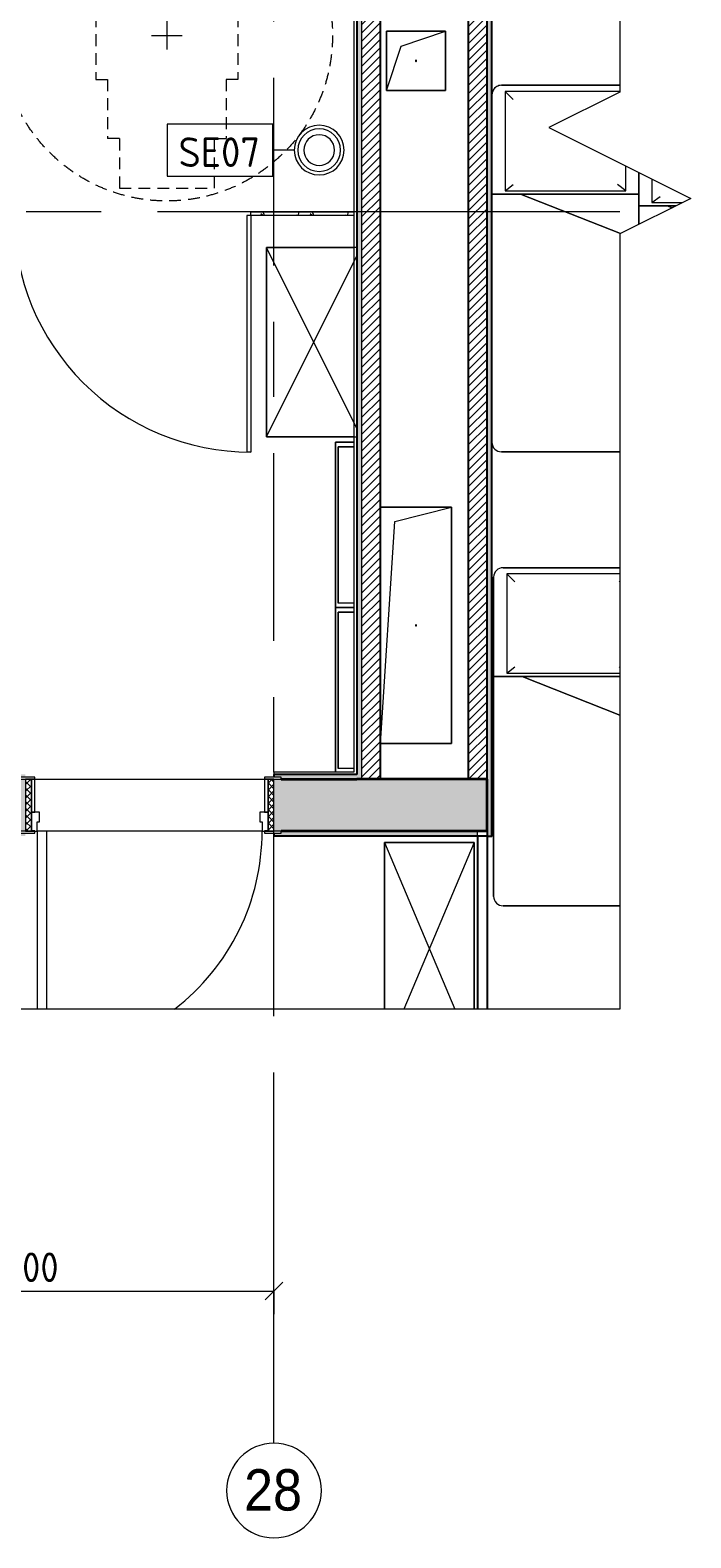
# Model space of a CAD drawing. Header units: millimetres. Extents: x 39815 to 261742, y -8553 to 29000.
# Drawn here: x 89496 to 92287, y 2191 to 8567 of the extents above; entities that cross this region are included whole.
import ezdxf

# ---------------------------------------------------------------- set-up
doc = ezdxf.new("R2010")
doc.units = ezdxf.units.MM
doc.linetypes.add('200_ШТРИХ__ш1_п0_6_', pattern=[80, 50, -30])
doc.linetypes.add('Осевая', pattern=[1587.5, 317.5, -238.125, 793.75, -238.125])
for name, color, linetype, lineweight in [('A-ANNO-DIMS', 7, 'Continuous', 9), ('A-ANNO-DIMS-50', 7, 'Continuous', 9), ('A-DETL-GENF', 7, 'Continuous', 9), ('A-DOOR', 7, 'Continuous', 9), ('A-DOOR-1', 7, 'Continuous', 15), ('A-DOOR-FRAM', 7, 'Continuous', 15), ('A-DOOR-FRAM-1', 7, 'Continuous', 9), ('A-GENM', 7, 'Continuous', 9), ('A-WALL-2', 7, 'Continuous', 9), ('I-FURN', 7, 'Continuous', 9), ('I-FURN-1', 7, '200_ШТРИХ__ш1_п0_6_', 15), ('I-FURN-2', 7, '200_ШТРИХ__ш1_п0_6_', 9), ('I-WALL', 7, 'Continuous', 9), ('P-SANR-FIXT-IDEN', 7, 'Continuous', 9), ('Оси', 7, 'Continuous', 9), ('Оси-1', 7, 'Continuous', 20), ('Оси-2', 7, 'Осевая', 9)]:
    doc.layers.add(name, color=color, linetype=linetype, lineweight=lineweight)
for name, color, linetype, lineweight, true_color in [('A-WALL-1', 7, 'Continuous', 25, 0x3c3c3c), ('A-WALL-3', 7, 'Continuous', 35, 0x3c3c3c), ('A-WALL-FNSH-1', 7, 'Continuous', 15, 0x3c3c3c), ('P-SANR-FIXT-1', 7, 'Continuous', 15, 0x4994b4)]:
    doc.layers.add(name, color=color, linetype=linetype, lineweight=lineweight, true_color=true_color)
doc.styles.add('Arial', font='arial.ttf', dxfattribs={"width": 0.9, "height": 175})
doc.styles.add('GOST Common', font='GOST_Common.ttf', dxfattribs={"height": 125})
doc.styles.add('ISOCPEUR', font='isocpeur.ttf', dxfattribs={"width": 0.9, "height": 125})
doc.dimstyles.new('ISO-2_5_0_9К_БОЛЬШОЙ', dxfattribs={"dimscale": 304.8, "dimtxt": 124.497647, "dimasz": 0.246063, "dimexe": 0.19685, "dimexo": 0.492126, "dimgap": 0, "dimtad": 1, "dimdec": 0, "dimrnd": 10, "dimzin": 0, "dimdsep": 46, "dimtxsty": 'ISOCPEUR', "dimblk1": 'OBLIQUE', "dimblk2": 'OBLIQUE', "dimsah": 1, "dimcen": 0.09, "dimdle": 0.19685, "dimazin": 0, "dimtfac": 1, "dimtdec": 4, "dimtix": 1, "dimtmove": 0, "dimatfit": 3, "dimfxl": 1, "dimtvp": 1, "dimtolj": 1, "dimtzin": 0, "dimarcsym": 2})
pattern_1 = [(45, (-10183.68, 0), (-17.6776695, 17.6776695), [])]
pattern_2 = [(0, (-10183.68, 0), (60.96, 15.24), [5.029, -40.691, 5.029, -40.691, -243.84]), (0, (-10183.68, 0), (60.96, 15.24), [-91.44, 5.029, -86.411, 5.029, -40.691, -106.68]), (0, (-10183.68, 0), (60.96, 15.24), [-228.6, 5.029, -25.451, 5.029, -71.171]), (120, (-10160.82, 7.62), (-43.6782272, 45.1729086), [5.029, -40.691, 5.029, -40.691, -243.84]), (120, (-10160.82, 7.62), (-43.6782272, 45.1729086), [-91.44, 5.029, -86.411, 5.029, -40.691, -106.68]), (120, (-10160.82, 7.62), (-43.6782272, 45.1729086), [-228.6, 5.029, -25.451, 5.029, -71.171]), (240, (-10153.2, 38.1), (-17.2817728, -60.4129086), [5.029, -40.691, 5.029, -40.691, -243.84]), (240, (-10153.2, 38.1), (-17.2817728, -60.4129086), [-91.44, 5.029, -86.411, 5.029, -40.691, -106.68]), (240, (-10153.2, 38.1), (-17.2817728, -60.4129086), [-228.6, 5.029, -25.451, 5.029, -71.171])]
pattern_3 = [(288.435, (100567.355, 7791), (208.250902, -416.49961), [79.025, -579.519]), (319.399, (100592.345, 7716.03), (1249.5049425, -1041.2430683), [38.399, -1881.571]), (316.848, (100413.25, 7691.04), (3123.769422, -2915.4788923), [91.346, -4475.934]), (289.983, (100479.89, 7628.565), (624.746965, -1666.001328), [48.75, -2388.754]), (270, (100496.55, 7791), (208.25, -208.25), [41.65, -166.6]), (298.443, (100496.55, 7749.35), (-1457.75313005, 2707.24838793), [113.682, -5570.435]), (264.289, (100550.695, 7649.39), (208.2636477, 1874.2483835), [41.858, -2051.029]), (309.806, (100546.53, 7607.74), (-833.007541, 1041.2439595), [32.53, -1593.955])]

# ---------------------------------------------------------------- blocks, each defined once
blk = doc.blocks.new('110_Дверь_СКБ_1Ст_Внутренняя1 - Д-7а_л__950x2100h_Туалет-32220591-Фрагмент 2_10')
at = {"layer": 'A-DOOR'}
h = blk.add_hatch(dxfattribs=at)
h.set_pattern_fill('FP_15', color=256, style=0, pattern_type=2)
h.set_pattern_definition([(135, (1776.41, 174.685), (-14.14214, -14.14214), []), (225, (1776.41, 174.685), (14.14214, -14.14214), [])])
h.paths.add_polyline_path([(537.5, 110), (512.5, 110), (512.5, -110), (537.5, -110)])
at = {"layer": 'A-DOOR-FRAM-1'}
h = blk.add_hatch(dxfattribs=at)
h.set_pattern_fill('FP_16', color=256, style=0, pattern_type=2)
h.set_pattern_definition([(45, (-346.384, 174.685), (-14.1421, 14.1421), []), (135, (-346.384, 174.685), (-14.1421, -14.1421), [])])
h.paths.add_polyline_path([(-487.5, 110), (-512.5, 110), (-512.5, -110), (-487.5, -110)])
at = {"layer": 'A-DOOR'}
blk.add_arc((487.5, 110), 950, 127.6354, 180, dxfattribs=at)
at = {"layer": 'A-DOOR-1'}
for p, q in [((447.5, 862.2), (447.5, 110)), ((487.5, 110), (487.5, 862.2)), ((447.5, 110), (487.5, 110))]:
    blk.add_line(p, q, dxfattribs=at)
at = {"layer": 'A-DOOR-FRAM'}
for p, q in [((-472.5, 118), (-542.5, 118)), ((-542.5, 118), (-542.5, 110)), ((-542.5, 110), (-472.5, 110)), ((-487.5, 110), (-512.5, 110)), ((-512.5, 110), (-512.5, -110)), ((-462.5, 110), (-487.5, 110)), ((-487.5, 110), (-487.5, 30)), ((-487.5, -110), (-487.5, 110)), ((-472.5, 110), (-487.5, 110)), ((-487.5, 110), (-487.5, 109)), ((-487.5, 109), (-472.5, 109)), ((-472.5, 110), (-472.5, 118)), ((-472.5, 109), (-472.5, 110)), ((-462.5, 70), (-462.5, 110)), ((-452.5, 70), (-462.5, 70)), ((-452.5, 30), (-452.5, 70)), ((487.5, 70), (477.5, 70)), ((477.5, 70), (477.5, 30)), ((487.5, 110), (487.5, 70)), ((512.5, 110), (487.5, 110)), ((567.5, 118), (497.5, 118)), ((497.5, 118), (497.5, 110)), ((512.5, 110), (497.5, 110)), ((497.5, 110), (497.5, 109)), ((497.5, 110), (567.5, 110)), ((497.5, 109), (512.5, 109)), ((512.5, 30), (512.5, 110)), ((537.5, 110), (512.5, 110)), ((512.5, 110), (512.5, -110)), ((512.5, 109), (512.5, 110)), ((537.5, -110), (537.5, 110)), ((567.5, 110), (567.5, 118)), ((-487.5, 30), (-452.5, 30)), ((-472.5, 30), (-487.5, 30)), ((-487.5, 30), (-487.5, -110)), ((-472.5, -110), (-472.5, 30)), ((477.5, 30), (512.5, 30)), ((512.5, 30), (497.5, 30)), ((497.5, 30), (497.5, -110)), ((512.5, -110), (512.5, 30)), ((-472.5, -110), (-542.5, -110)), ((-542.5, -110), (-542.5, -118)), ((-542.5, -118), (-472.5, -118)), ((-512.5, -110), (-487.5, -110)), ((-487.5, -110), (-472.5, -110)), ((-472.5, -118), (-472.5, -110)), ((497.5, -110), (512.5, -110)), ((567.5, -110), (497.5, -110)), ((497.5, -110), (497.5, -118)), ((497.5, -118), (567.5, -118)), ((512.5, -110), (537.5, -110)), ((567.5, -118), (567.5, -110))]:
    blk.add_line(p, q, dxfattribs=at)
blk = doc.blocks.new('FRT_2D_Символ _разворот МГН_1 - D1_4_Символ доступности разворота МГН _360__-18618045-Фрагмент 2_10')
at = {"layer": 'I-FURN'}
for p, q in [((-65, 0), (65, 0)), ((0, 60.4), (0, -59.6))]:
    blk.add_line(p, q, dxfattribs=at)
at = {"layer": 'I-FURN-1'}
for p, q in [((-300, 325.4), (-300, -185.8)), ((-300, 325.4), (-200, 325.4)), ((-200, 195.4), (-200, 325.4)), ((200, 325.4), (300, 325.4)), ((200, 195.4), (200, 325.4)), ((300, 325.4), (300, -185.8)), ((-200, 195.4), (200, 195.4)), ((-300, -185.8), (-250, -185.8)), ((-250, -185.8), (-250, -435.8)), ((300, -185.8), (250, -185.8)), ((250, -185.8), (250, -435.8)), ((-200, -435.8), (-250, -435.8)), ((-200, -435.8), (-200, -645.8)), ((200, -435.8), (250, -435.8)), ((200, -435.8), (200, -645.8)), ((-200, -645.8), (200, -645.8))]:
    blk.add_line(p, q, dxfattribs=at)
at = {"layer": 'I-FURN-2'}
blk.add_circle((0, 0), 700, dxfattribs=at)
blk = doc.blocks.new('GM_Отверстие прямоугольное _в плите_ - Отверстие-21605184-Фрагмент 2_10')
at = {"layer": 'A-GENM'}
for p, q in [((-125, -125), (-125, 125)), ((-125, 125), (125, 125)), ((125, 125), (-125, 125)), ((-125, 125), (-125, -125)), ((-62.5, 62.5), (125, 125)), ((125, 125), (125, -125)), ((125, -125), (125, 125)), ((-125, -125), (-62.5, 62.5)), ((125, -125), (-125, -125)), ((-125, -125), (125, -125))]:
    blk.add_line(p, q, dxfattribs=at)
for start, end in [(45, 180), (180, 315), (360, 44.99615), (315.00385, 360)]:
    blk.add_arc((0, 0), 2.5, start, end, dxfattribs=at)
blk = doc.blocks.new('GM_Отверстие прямоугольное _в плите_ - Отверстие-21606323-Фрагмент 2_10')
at = {"layer": 'A-GENM'}
for p, q in [((-150, 500), (150, 500)), ((150, 500), (-150, 500)), ((-90, 440), (150, 500)), ((150, 500), (150, -500)), ((150, -500), (150, 500)), ((-150, -500), (-90, 440)), ((150, -500), (-150, -500)), ((-150, -500), (150, -500))]:
    blk.add_line(p, q, dxfattribs=at)
for start, end in [(45, 180), (180, 315), (360, 44.99615), (315.00385, 360)]:
    blk.add_arc((0, 0), 2.5, start, end, dxfattribs=at)
blk = doc.blocks.new('Bed - Small Sizes - 1_118-V33-Фрагмент 2_10')
at = {"layer": 'I-FURN'}
for p, q in [((207.3, 0), (-292.7, 0)), ((-292.7, 0), (207.3, 0)), ((207.3, 0), (-292.7, 0)), ((-292.7, 0), (207.3, 0)), ((-332.7, -40), (-332.7, -460)), ((-332.7, -460), (-332.7, -40)), ((-332.7, -40), (-332.7, -460)), ((-332.7, -460), (-332.7, -40)), ((-277.5, -26.2), (-242.7, -60)), ((207.3, -26.2), (-277.5, -26.2)), ((-277.5, -26.2), (-277.5, -446.2)), ((207.3, -26.2), (-277.5, -26.2)), ((-277.5, -26.2), (-277.5, -446.2)), ((232.5, -446.2), (232.5, -341)), ((232.5, -446.2), (232.5, -341)), ((287.3, -460), (287.3, -368.5)), ((287.3, -368.5), (287.3, -460)), ((287.3, -510), (287.3, -368.5)), ((287.3, -368.5), (287.3, -510)), ((-277.5, -446.2), (-242.7, -420)), ((-277.5, -446.2), (232.5, -446.2)), ((-277.5, -446.2), (232.5, -446.2)), ((232.5, -446.2), (197.3, -420)), ((-332.7, -460), (-212.7, -460)), ((-212.7, -460), (-332.7, -460)), ((-332.7, -460), (-332.7, -1510)), ((-332.7, -1510), (-332.7, -460)), ((-332.7, -460), (-212.7, -460)), ((-212.7, -460), (287.3, -460)), ((287.3, -460), (-212.7, -460)), ((287.3, -460), (-212.7, -460)), ((-212.7, -460), (210, -627.1)), ((210, -627.1), (-212.7, -460)), ((-212.7, -460), (287.3, -460)), ((-212.7, -460), (210, -627.1)), ((-212.7, -460), (287.3, -460)), ((287.3, -588.5), (287.3, -460)), ((287.3, -460), (287.3, -510)), ((287.3, -510), (287.3, -588.5)), ((287.3, -588.5), (287.3, -510)), ((287.3, -510), (287.3, -588.5)), ((-292.7, -1550), (207.3, -1550)), ((207.3, -1550), (-292.7, -1550))]:
    blk.add_line(p, q, dxfattribs=at)
for centre, start, end in [((-292.7, -40), 90, 180), ((-292.7, -40), 90, 105), ((-292.7, -40), 90, 180), ((-292.7, -40), 165, 180), ((-292.7, -40), 165, 180), ((-292.7, -40), 90, 165), ((-292.7, -40), 135, 165), ((-292.7, -40), 105, 135), ((-292.7, -1510), 180, 270), ((-292.7, -1510), 180, 270)]:
    blk.add_arc(centre, 40, start, end, dxfattribs=at)
blk = doc.blocks.new('Bed - Small Sizes - Single 5-25585953-Фрагмент 2_10')
at = {"layer": 'I-FURN'}
for p, q in [((-332.7, -318.5), (-332.7, -410)), ((-332.7, -460), (-332.7, -318.5)), ((-332.7, -318.5), (-332.7, -460)), ((-332.7, -460), (-332.7, -318.5)), ((-277.5, -346), (-277.5, -446.2)), ((-277.5, -346), (-277.5, -446.2)), ((-332.7, -410), (-332.7, -460)), ((-277.5, -446.2), (-242.7, -420)), ((-277.5, -446.2), (-148.1, -446.2)), ((-277.5, -446.2), (-148.1, -446.2)), ((-332.7, -460), (-212.7, -460)), ((-212.7, -460), (-332.7, -460)), ((-332.7, -460), (-332.7, -538.5)), ((-332.7, -538.5), (-332.7, -460)), ((-332.7, -460), (-212.7, -460)), ((-212.7, -460), (-175.7, -460)), ((-175.7, -460), (-212.7, -460)), ((-175.7, -460), (-212.7, -460)), ((-212.7, -460), (-192, -468.2)), ((-192, -468.2), (-212.7, -460)), ((-212.7, -460), (-175.7, -460)), ((-212.7, -460), (-192, -468.2)), ((-212.7, -460), (-175.7, -460))]:
    blk.add_line(p, q, dxfattribs=at)
blk = doc.blocks.new('Bed - Small Sizes - 1_119-25446116-Фрагмент 2_10')
at = {"layer": 'I-FURN'}
for p, q in [((200.2, 0), (-292.7, 0)), ((-292.7, 0), (200.2, 0)), ((200.2, 0), (-292.7, 0)), ((-292.7, 0), (200.2, 0)), ((-332.7, -40), (-332.7, -460)), ((-332.7, -460), (-332.7, -40)), ((-332.7, -40), (-332.7, -460)), ((-332.7, -460), (-332.7, -40)), ((-277.5, -26.2), (-242.7, -60)), ((200.2, -26.2), (-277.5, -26.2)), ((-277.5, -26.2), (-277.5, -446.2)), ((200.2, -26.2), (-277.5, -26.2)), ((-277.5, -26.2), (-277.5, -446.2)), ((200.2, -57.2), (197.3, -60)), ((-277.5, -446.2), (-242.7, -420)), ((-277.5, -446.2), (200.2, -446.2)), ((-277.5, -446.2), (200.2, -446.2)), ((200.2, -422.2), (197.3, -420)), ((-332.7, -460), (-212.7, -460)), ((-212.7, -460), (-332.7, -460)), ((-332.7, -460), (-332.7, -1390)), ((-332.7, -1390), (-332.7, -460)), ((-332.7, -460), (-212.7, -460)), ((-212.7, -460), (200.2, -460)), ((200.2, -460), (-212.7, -460)), ((200.2, -460), (-212.7, -460)), ((-212.7, -460), (200.2, -623.2)), ((200.2, -623.2), (-212.7, -460)), ((-212.7, -460), (200.2, -460)), ((-212.7, -460), (200.2, -623.2)), ((-212.7, -460), (200.2, -460)), ((-292.7, -1430), (200.2, -1430)), ((200.2, -1430), (-292.7, -1430))]:
    blk.add_line(p, q, dxfattribs=at)
for centre, start, end in [((-292.7, -40), 90, 180), ((-292.7, -40), 90, 180), ((-292.7, -40), 90, 180), ((-292.7, -40), 135, 180), ((-292.7, -40), 90, 135), ((-292.7, -1390), 180, 270), ((-292.7, -1390), 180, 270)]:
    blk.add_arc(centre, 40, start, end, dxfattribs=at)
blk = doc.blocks.new('Вешалка - 1_25-V35-Фрагмент 2_10')
at = {"layer": 'I-FURN'}
for p, q in [((350, 55), (-350, 55)), ((-350, 55), (-350, -23.9)), ((-350, -23.9), (-350, 55)), ((-350, 55), (350, 55)), ((-330.4, -23.9), (-330.4, 44.4)), ((-330.4, -23.9), (-330.4, 44.4)), ((-330.4, 44.4), (330.2, 44.4)), ((330.2, 44.4), (-330.4, 44.4)), ((330.2, 44.4), (330.2, -23.9)), ((330.2, -23.9), (330.2, 44.4)), ((350, -23.9), (350, 55)), ((350, 55), (350, -23.9))]:
    blk.add_line(p, q, dxfattribs=at)
blk = doc.blocks.new('Вешалка - 1_25-V36-Фрагмент 2_10')
at = {"layer": 'I-FURN'}
for p, q in [((350, 55), (-344.2, 55)), ((-344.2, 55), (350, 55)), ((-330.4, -23.9), (-330.4, 44.4)), ((-330.4, -23.9), (-330.4, 44.4)), ((-330.4, 44.4), (330.2, 44.4)), ((330.2, 44.4), (-330.4, 44.4)), ((330.2, 44.4), (330.2, -23.9)), ((330.2, -23.9), (330.2, 44.4)), ((350, -23.9), (350, 55)), ((350, 55), (350, -23.9))]:
    blk.add_line(p, q, dxfattribs=at)
blk = doc.blocks.new('Шкаф параметрический - 1_161-25595840-Фрагмент 2_10')
at = {"layer": 'I-FURN'}
for p, q in [((0, 400), (764.7, 17.6)), ((800, 400), (0, 400)), ((0, 400), (0, 17.6)), ((0, 28.6), (0, 400)), ((0, 400), (800, 400)), ((35.3, 17.6), (800, 400)), ((800, 17.6), (800, 400)), ((800, 400), (800, 28.6))]:
    blk.add_line(p, q, dxfattribs=at)
blk = doc.blocks.new('Шкаф параметрический - 1_268-25587356-Фрагмент 2_10')
at = {"layer": 'I-FURN'}
for p, q in [((0, 380), (704.8, 82.4)), ((704.8, 380), (0, 380)), ((0, 380), (0, 0)), ((0, 0), (0, 380)), ((0, 380), (704.8, 380)), ((0, 0), (704.8, 297.6)), ((0, 0), (704.8, 0)), ((704.8, 0), (0, 0))]:
    blk.add_line(p, q, dxfattribs=at)
blk = doc.blocks.new('131_Сантехническая перегородка_Дверь МГН 2 - СД-1-30897608-Фрагмент 2_10')
at = {"layer": 'A-DOOR'}
h = blk.add_hatch(dxfattribs=at)
h.set_pattern_fill('FP_30', color=256, style=0, pattern_type=2)
h.set_pattern_definition(pattern_3)
h.paths.add_polyline_path([(-29.7, 8), (-427.5, 8), (-427.5, -8), (10, -8), (10, 8)])
at = {"layer": 'A-GENM'}
h = blk.add_hatch(dxfattribs=at)
h.set_pattern_fill('FP_30', color=256, style=0, pattern_type=2)
h.set_pattern_definition(pattern_3)
h.paths.add_polyline_path([(1010, 8), (1010, -8), (1110, -8), (1110, 8)])
at = {"layer": 'A-DOOR'}
for p, q in [((10, 1008), (26, 1008)), ((10, 8), (10, 1008)), ((26, 8), (26, 1008)), ((10, 8), (26, 8))]:
    blk.add_line(p, q, dxfattribs=at)
blk.add_arc((10, 8), 1000, 360, 90, dxfattribs=at)
at = {"layer": 'A-GENM'}
for p, q in [((-427.5, 8), (10, 8)), ((10, 8), (10, -8)), ((1010, 8), (1110, 8)), ((1010, 8), (1010, -8)), ((1110, 8), (1110, -8)), ((10, -8), (-427.5, -8)), ((1110, -8), (1010, -8))]:
    blk.add_line(p, q, dxfattribs=at)
blk = doc.blocks.new('мусорная корзина - Round_ Metal-30590745-Фрагмент 2_10')
at = {"layer": 'P-SANR-FIXT-1'}
for radius, start, end in [(105, 0, 180), (90, 360, 180), (65, 0, 180), (105, 180, 360), (90, 180, 360), (65, 180, 360)]:
    blk.add_arc((0, 0), radius, start, end, dxfattribs=at)
blk = doc.blocks.new('DET_L_Линия разрыва - М100-30911506-Фрагмент 2_10')
at = {"layer": 'A-DETL-GENF'}
for p, q in [((3428.6, -300), (3728.6, 300)), ((3728.6, 300), (3878.6, 0)), ((0, 0), (3278.6, 0)), ((3278.6, 0), (3428.6, -300)), ((3878.6, 0), (7156.5, 0))]:
    blk.add_line(p, q, dxfattribs=at)
blk = doc.blocks.new('DET_L_Линия разрыва - М100-30991472-Фрагмент 2_10')
at = {"layer": 'A-DETL-GENF'}
blk.add_line((0, 0), (4539.1, 0), dxfattribs=at)
blk = doc.blocks.new('Ось сетки - D8-29747960-Фрагмент 2_10')
at = {"layer": 'Оси-1'}
for start, end in [(360, 180), (180, 360)]:
    blk.add_arc((0, 0), 4, start, end, dxfattribs=at)
blk = doc.blocks.new('DIMBLOCK34-Фрагмент 2_10')
at = {"layer": 'A-ANNO-DIMS-50'}
for p, q in [((88426.3, 3137.8), (88426.3, 3294.8)), ((90526.3, 3137.8), (90526.3, 3294.8)), ((88426.3, 3234.8), (90526.3, 3234.8)), ((88426.3, 3234.8), (88426.3, 3137.8)), ((90526.3, 3234.8), (90526.3, 3137.8))]:
    blk.add_line(p, q, dxfattribs=at)
at = {"layer": 'A-ANNO-DIMS-50', "lineweight": 20}
for p, q in [((88426.3, 3234.8), (88463.8, 3272.3)), ((90526.3, 3234.8), (90563.8, 3272.3)), ((88426.3, 3234.8), (88388.8, 3197.3)), ((90526.3, 3234.8), (90488.8, 3197.3))]:
    blk.add_line(p, q, dxfattribs=at)
at = {"layer": 'A-ANNO-DIMS-50', "color": 0, "insert": (89329.1, 3398.1), "char_height": 125, "width": 353.382, "attachment_point": 1, "line_spacing_factor": 1.149209, "style": 'ISOCPEUR'}
blk.add_mtext('2100', dxfattribs=at)
blk = doc.blocks.new('_Oblique')
at = {"color": 0, "linetype": 'ByBlock', "lineweight": -2}
blk.add_line((-0.5, -0.5), (0.5, 0.5), dxfattribs=at)
blk = doc.blocks.new('М_сантехническая_рамка1 - В рамке-30590747-Фрагмент 2_10')
at = {"layer": 'P-SANR-FIXT-IDEN'}
for p, q in [((4.29, 2.24), (-4.64, 2.24)), ((-4.64, 2.24), (-4.64, -2.18)), ((4.29, -2.18), (4.29, 2.24)), ((-4.64, -2.18), (4.29, -2.18))]:
    blk.add_line(p, q, dxfattribs=at)

msp = doc.modelspace()

# ---------------------------------------------------------------- hatches: boundary and pattern name
at = {"layer": 'I-WALL'}
h = msp.add_hatch(dxfattribs=at)
h.set_pattern_fill('FP_1', color=256, style=0, pattern_type=2)
h.set_pattern_definition(pattern_1)
h.paths.add_polyline_path([(90896.3, 5400), (90976.3, 5400), (90976.3, 10380), (90896.3, 10380), (90896.3, 6147.8)])
h = msp.add_hatch(dxfattribs=at)
h.set_pattern_fill('FP_1', color=256, style=0, pattern_type=2)
h.set_pattern_definition(pattern_1)
h.paths.add_polyline_path([(91346.3, 5400), (91426.3, 5400), (91426.3, 10380), (91346.3, 10380), (91346.3, 6147.8)])
h = msp.add_hatch(dxfattribs=at)
h.set_pattern_fill('FP_9', color=256, style=0, pattern_type=2)
h.set_pattern_definition(pattern_2)
h.paths.add_polyline_path([(91446.3, 5159), (91446.3, 10380), (91426.3, 10380), (91426.3, 5159)])
h = msp.add_hatch(dxfattribs=at)
h.set_pattern_fill('FP_9', color=256, style=0, pattern_type=2)
h.set_pattern_definition(pattern_2)
h.paths.add_polyline_path([(90896.3, 5400), (90896.3, 10000), (90876.3, 10000), (90876.3, 5400)])
h = msp.add_hatch(dxfattribs=at)
h.set_pattern_fill('FP_9', color=256, style=0, pattern_type=2)
h.set_pattern_definition(pattern_2)
h.paths.add_polyline_path([(90556.3, 5400), (90876.3, 5400), (90876.3, 5420), (90526.3, 5420), (90526.3, 5408), (90556.3, 5408), (90556.3, 5401.7)])
h.paths.add_polyline_path([(89446.3, 5400), (89446.3, 5408), (89476.3, 5408), (89476.3, 5420), (87756.3, 5420), (87756.3, 5400), (88486, 5400)])
h = msp.add_hatch(dxfattribs=at)
h.set_pattern_fill('FP_3', color=256, style=0, pattern_type=2)
h.set_pattern_definition([(45, (-10183.68, 0), (-28.51196, 28.51196), []), (45, (-10155.17, 0), (-28.51196, 28.51196), [50.403, -10.081, 1.676, -8.404])])
h.paths.add_polyline_path([(91426.3, 5180), (91426.3, 5400), (90526.3, 5400), (90526.3, 5180), (91386.3, 5180)])
h.paths.add_polyline_path([(89446.3, 5180), (89476.3, 5180), (89476.3, 5400), (84026.3, 5400), (84026.3, 5180), (88486, 5180)])
h = msp.add_hatch(dxfattribs=at)
h.set_pattern_fill('FP_9', color=256, style=0, pattern_type=2)
h.set_pattern_definition(pattern_2)
h.paths.add_polyline_path([(91128.1, 5160), (91386.3, 5160), (91386.3, 5180), (90556.3, 5180), (90556.3, 5172), (90526.3, 5172), (90526.3, 5160), (90556.3, 5160)])
h.paths.add_polyline_path([(89476.3, 5160), (89476.3, 5172), (89446.3, 5172), (89446.3, 5180), (84006.3, 5180), (84006.3, 5160), (88486, 5160)])

# ---------------------------------------------------------------- linework, layer by layer
at = {"layer": 'A-WALL-1'}
for p, q in [((90976.3, 5400), (90976.3, 10380)), ((91346.3, 10380), (91346.3, 5400)), ((91426.3, 5400), (91426.3, 10380)), ((91446.3, 5159), (91446.3, 10380)), ((90876.3, 9980), (90876.3, 5420)), ((90876.3, 5420), (90526.3, 5420)), ((90526.3, 5420), (90526.3, 5408)), ((91426.3, 5400), (91426.3, 4427.8)), ((90526.3, 5172), (90526.3, 5160)), ((90526.3, 5160), (91386.3, 5160)), ((91386.3, 5160), (91386.3, 4427.8)), ((91426.3, 5159), (91446.3, 5159))]:
    msp.add_line(p, q, dxfattribs=at)
at = {"layer": 'A-WALL-2'}
for p, q in [((90896.3, 10000), (90896.3, 5400)), ((91386.3, 5160), (91386.3, 5180))]:
    msp.add_line(p, q, dxfattribs=at)
at = {"layer": 'A-WALL-3'}
for p, q in [((90556.3, 5400), (90876.3, 5400)), ((91426.3, 5400), (90876.3, 5400)), ((91426.3, 5180), (91426.3, 5400)), ((91426.3, 5180), (90556.3, 5180))]:
    msp.add_line(p, q, dxfattribs=at)
at = {"layer": 'A-WALL-FNSH-1'}
for p, q in [((91447.3, 5159), (91447.3, 10379)), ((90875.3, 9979), (90875.3, 5421)), ((90875.3, 5421), (90526.3, 5421)), ((90526.3, 5421), (90526.3, 5420)), ((90526.3, 5160), (90526.3, 5159)), ((90526.3, 5159), (91426.3, 5159)), ((91426.3, 5160), (91386.3, 5160)), ((91446.3, 5159), (91447.3, 5159))]:
    msp.add_line(p, q, dxfattribs=at)
at = {"layer": 'I-WALL'}
for p, q in [((90865.3, 5431), (90865.3, 9980)), ((90526.3, 5431), (90865.3, 5431)), ((90526.3, 5431), (90526.3, 5421)), ((89516.3, 5400), (90486.3, 5400)), ((90476.3, 5180), (89566.3, 5180))]:
    msp.add_line(p, q, dxfattribs=at)
at = {"layer": 'P-SANR-FIXT-IDEN'}
msp.add_line((90612.2, 8060.1), (90521.8, 8060.1), dxfattribs=at)
at = {"layer": 'Оси'}
for p, q in [((90737.2, 7800), (91987.2, 7800)), ((90526.3, 2591.3), (90526.3, 3841.3))]:
    msp.add_line(p, q, dxfattribs=at)
at = {"layer": 'Оси-2'}
for p, q in [((90526.3, 3841.3), (90526.3, 10334.2)), ((81541.6, 7800), (90737.2, 7800))]:
    msp.add_line(p, q, dxfattribs=at)

# ---------------------------------------------------------------- block references
at = {"layer": 'A-DETL-GENF'}
for name, p, rotation in [('DET_L_Линия разрыва - М100-30911506-Фрагмент 2_10', (91987.2, 11584.2), 269.9999999999999), ('DET_L_Линия разрыва - М100-30991472-Фрагмент 2_10', (91987.2, 4427.8), 180)]:
    msp.add_blockref(name, p, dxfattribs=dict(at, rotation=rotation))
at = {"layer": 'A-DOOR', "rotation": 180}
msp.add_blockref('110_Дверь_СКБ_1Ст_Внутренняя1 - Д-7а_л__950x2100h_Туалет-32220591-Фрагмент 2_10', (90013.8, 5290), dxfattribs=at)
at = {"layer": 'A-GENM'}
for name, p in [('GM_Отверстие прямоугольное _в плите_ - Отверстие-21605184-Фрагмент 2_10', (91126.3, 8437.5)), ('GM_Отверстие прямоугольное _в плите_ - Отверстие-21606323-Фрагмент 2_10', (91126.3, 6050))]:
    msp.add_blockref(name, p, dxfattribs=at)
at = {"layer": 'A-GENM', "rotation": 180}
msp.add_blockref('131_Сантехническая перегородка_Дверь МГН 2 - СД-1-30897608-Фрагмент 2_10', (90437.8, 7791), dxfattribs=at)
at = {"layer": 'I-FURN'}
for name, p in [('FRT_2D_Символ _разворот МГН_1 - D1_4_Символ доступности разворота МГН _360__-18618045-Фрагмент 2_10', (90073.6, 8544.9)), ('Bed - Small Sizes - 1_118-V33-Фрагмент 2_10', (91779.9, 8334.1)), ('Bed - Small Sizes - Single 5-25585953-Фрагмент 2_10', (92399.9, 8284.1)), ('Bed - Small Sizes - 1_119-25446116-Фрагмент 2_10', (91787, 6294.2))]:
    msp.add_blockref(name, p, dxfattribs=at)
for name, p, rotation in [('Шкаф параметрический - 1_161-25595840-Фрагмент 2_10', (90894, 6847.7), 89.9999999999999), ('Вешалка - 1_25-V35-Фрагмент 2_10', (90841.5, 6475.2), 89.99999999999984), ('Вешалка - 1_25-V36-Фрагмент 2_10', (90841.5, 5775.2), 89.99999999999984), ('Шкаф параметрический - 1_268-25587356-Фрагмент 2_10', (90992.5, 5132.6), 269.9999999999994)]:
    msp.add_blockref(name, p, dxfattribs=dict(at, rotation=rotation))
at = {"layer": 'P-SANR-FIXT-1'}
msp.add_blockref('мусорная корзина - Round_ Metal-30590745-Фрагмент 2_10', (90717.2, 8060.1), dxfattribs=at)
at = {"layer": 'P-SANR-FIXT-IDEN', "xscale": 49.99999999999998, "yscale": 49.99999999999998, "zscale": 49.99999999999998}
msp.add_blockref('М_сантехническая_рамка1 - В рамке-30590747-Фрагмент 2_10', (90307.1, 8058.5), dxfattribs=at)
at = {"layer": 'Оси-1', "xscale": 49.99999999999998, "yscale": 49.99999999999998, "zscale": 49.99999999999998}
msp.add_blockref('Ось сетки - D8-29747960-Фрагмент 2_10', (90526.3, 2391.3), dxfattribs=at)

# ---------------------------------------------------------------- texts
at = {"layer": 'P-SANR-FIXT-IDEN', "insert": (90122.8, 8113.9), "char_height": 125, "width": 444.937, "attachment_point": 1, "style": 'GOST Common'}
msp.add_mtext('SE07', dxfattribs=at)
at = {"layer": 'Оси', "insert": (90400, 2481.6), "char_height": 175, "width": 303.038, "attachment_point": 1, "style": 'Arial'}
msp.add_mtext('28', dxfattribs=at)

# ---------------------------------------------------------------- dimensions: what is measured, and where the dimension line sits
at = {"layer": 'A-ANNO-DIMS'}
dim = msp.add_linear_dim(base=(90526.3, 3234.8), p1=(88426.3, 3287.8), p2=(90526.3, 3287.8), dimstyle='ISO-2_5_0_9К_БОЛЬШОЙ', override={"dimpost": '<>', "dimfxl": 2100}, dxfattribs=at)
dim.commit()
dim.dimension.update_dxf_attribs({"geometry": 'DIMBLOCK34-Фрагмент 2_10', "text_midpoint": (89476.3, 3297.3)})

doc.saveas('drawing.dxf')
